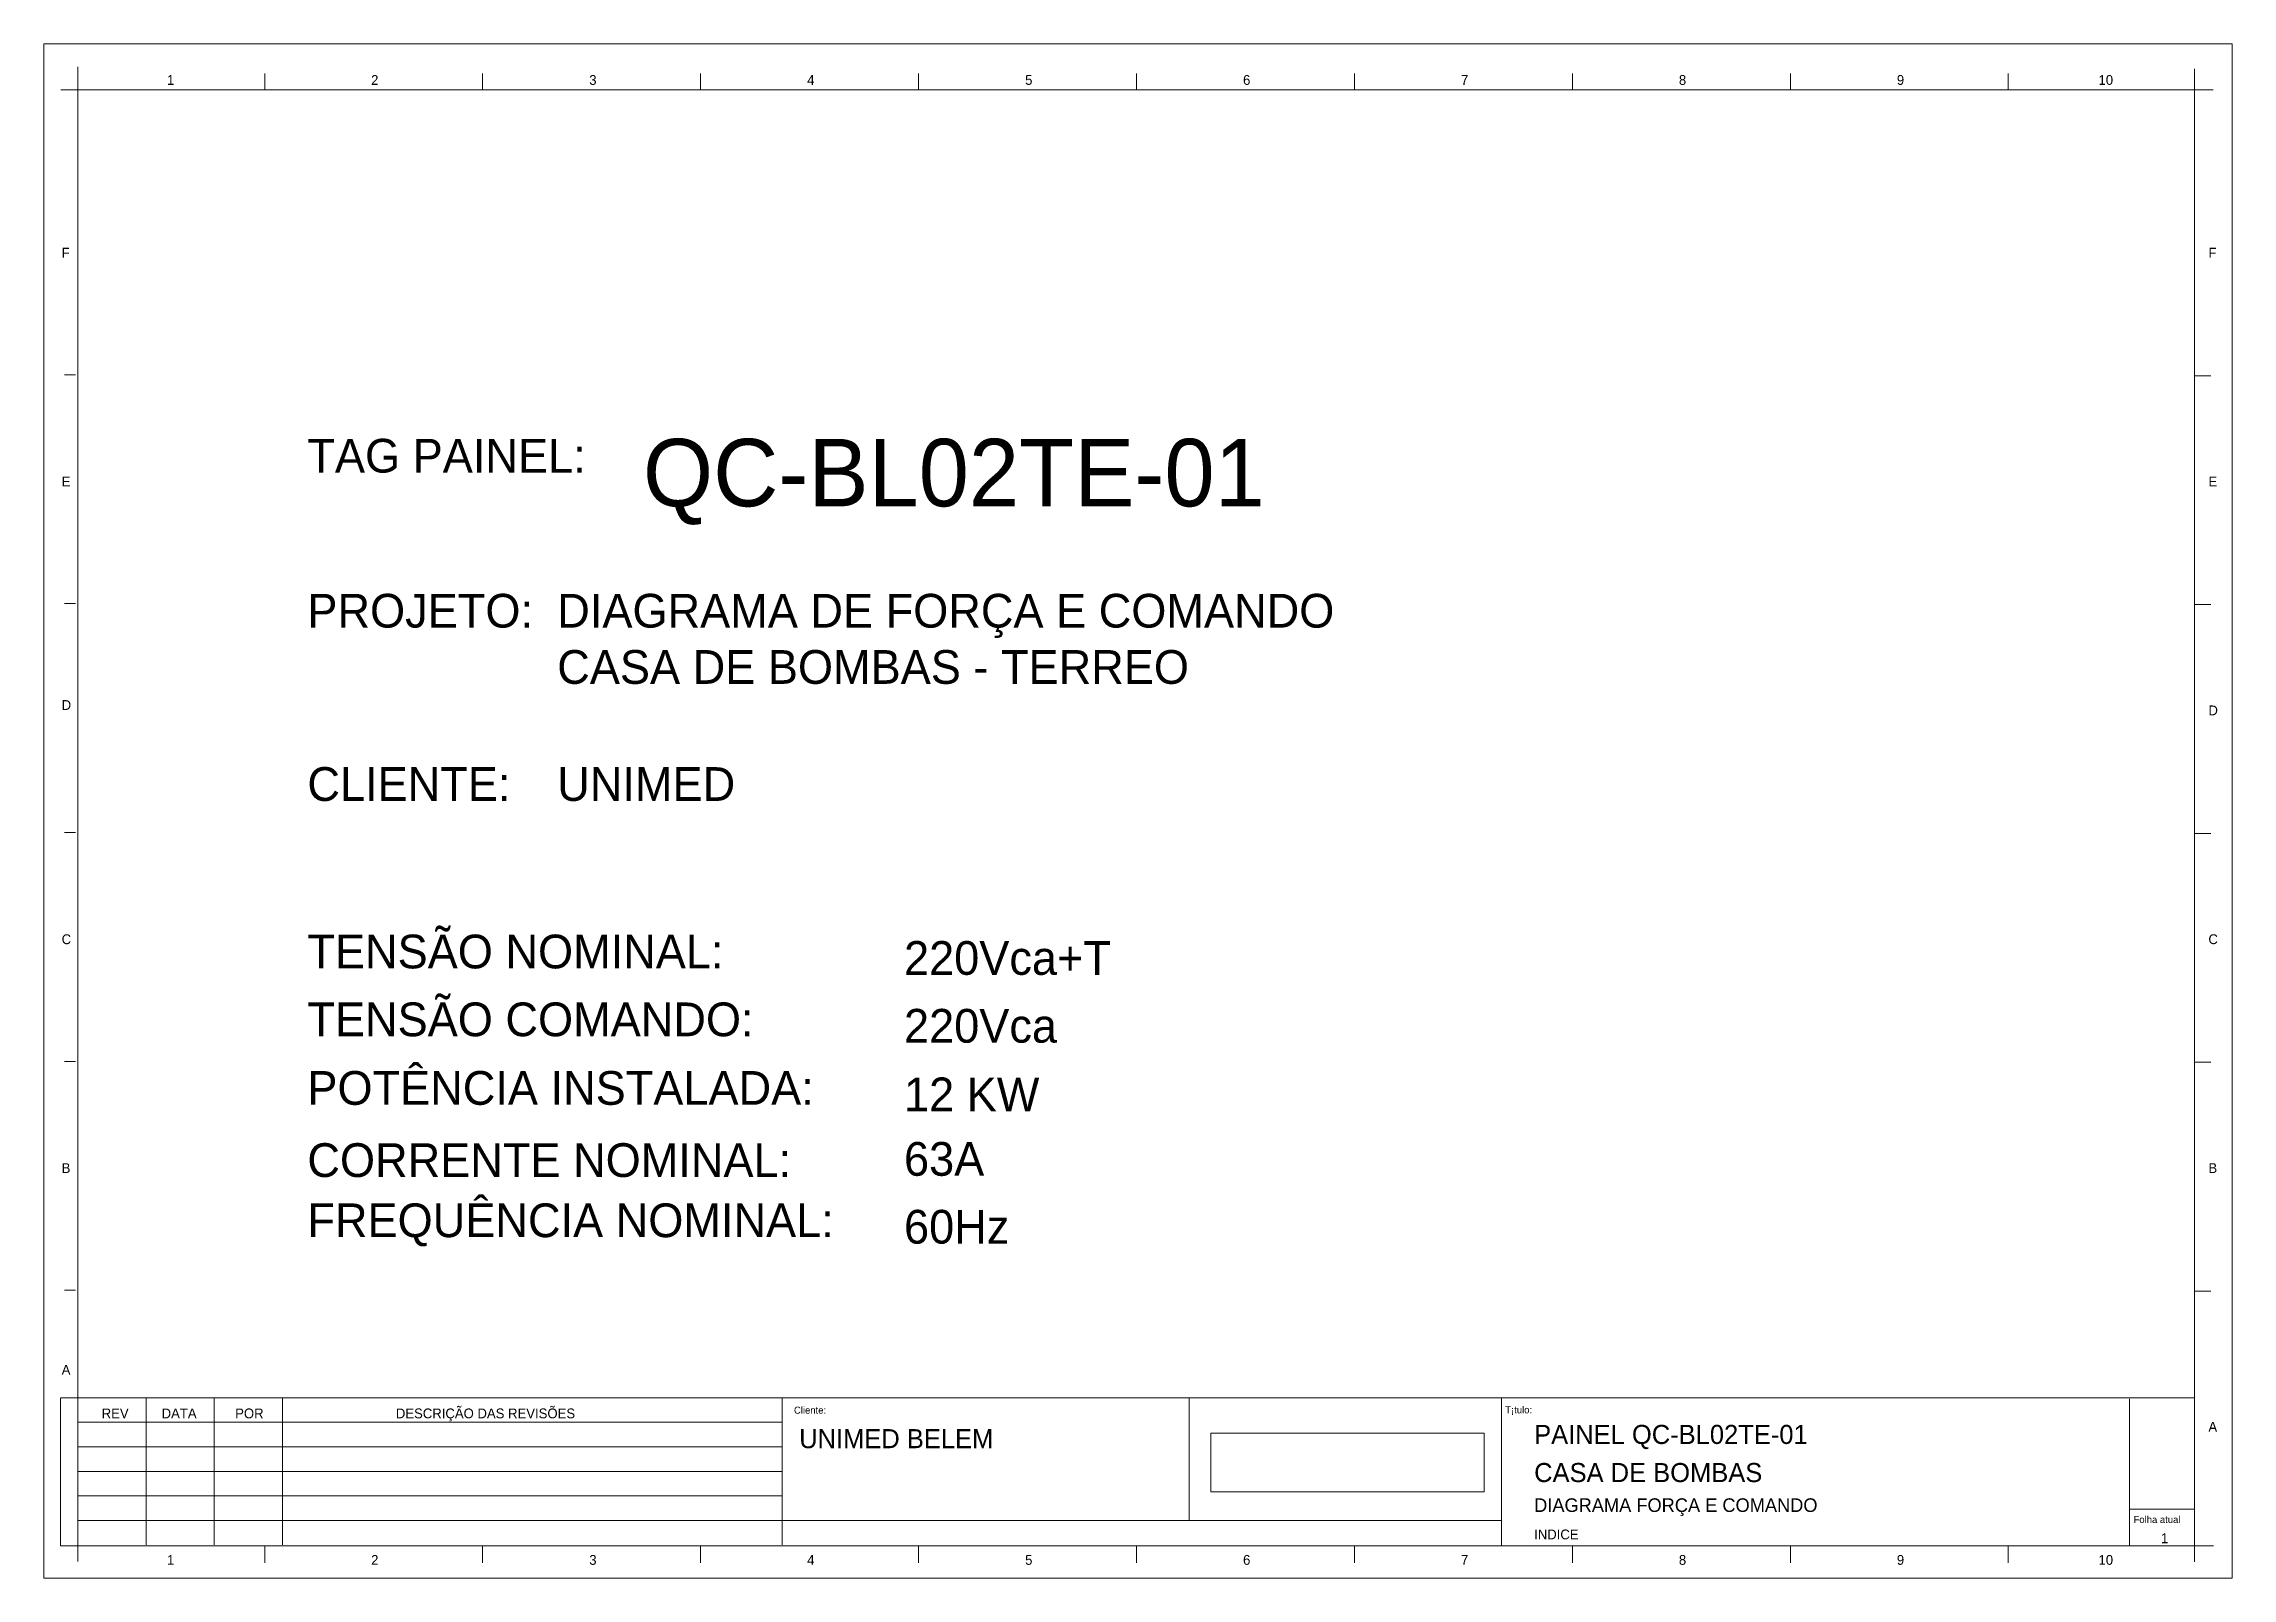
# Paper-space layout '01' of a CAD drawing. Header units: inches. Extents: x -5.8 to 5.6, y -0.4 to 7.6.
# The model-space entities are those that its viewports show. They can reach past a viewport. Long polylines and large blocks are cut down to what shows.
import ezdxf
from ezdxf.enums import TextEntityAlignment as Align

# ---------------------------------------------------------------- set-up
doc = ezdxf.new("R2010")
doc.units = ezdxf.units.IN
doc.header["$MEASUREMENT"] = 0
doc.linetypes.add('ACAD_ISO03W100', pattern=[30, 12, -18])
doc.linetypes.add('EPLANLINE7', pattern=[0])
doc.layers.add('AUTOCONNECTING', color=1, linetype='Continuous', lineweight=13)
doc.layers.add('PLOT', color=3, linetype='Continuous', lineweight=18)
doc.styles.add('EPLFONT', font='')
doc.styles.get('EPLFONT').set_extended_font_data('EPL5_850')
picture_1 = doc.add_image_def('image2.png', size_in_pixel=(494, 106))

msp = doc.modelspace()

# ---------------------------------------------------------------- texts
at = {"layer": 'AUTOCONNECTING', "color": 2, "lineweight": 13, "attachment_point": 1, "style": 'EPLFONT'}
for s, width, insert, char_height in [('TAG PAINEL:', 48.21292, (45.509, 215.053), 5), ('QC-BL02TE-01', 151.6067, (95.243, 215.053), 10), ('PROJETO:', 31.92295, (45.509, 192.083), 5), ('DIAGRAMA DE FORÇA E COMANDO\\PCASA DE BOMBAS - TERREO', 151.6067, (82.539, 192.083), 5), ('CLIENTE:', 31.92295, (45.509, 166.401), 5), ('UNIMED', 151.6067, (82.539, 166.401), 5), ('TENSÃO NOMINAL:', 68.37558, (45.509, 141.579), 5), ('220Vca+T', 117.34481, (133.928, 140.623), 5), ('TENSÃO COMANDO:', 73.13617, (45.509, 131.525), 5), ('220Vca', 117.34481, (133.928, 130.569), 5), ('POTÊNCIA INSTALADA:', 84.51569, (45.509, 121.362), 5), ('12 KW', 117.34481, (133.928, 120.407), 5), ('CORRENTE NOMINAL:', 81.63793, (45.509, 110.667), 5), ('63A', 117.34481, (133.928, 110.845), 5), ('FREQUÊNCIA NOMINAL:', 87.24729, (45.509, 101.747), 5), ('60Hz', 117.34481, (133.928, 100.791), 5)]:
    msp.add_mtext_dynamic_manual_height_columns(s, width=width, gutter_width=1, heights=[0], dxfattribs=dict(at, insert=insert, char_height=char_height))

psp = doc.layouts.new('01')

# ---------------------------------------------------------------- linework, layer by layer
at = {"layer": 'AUTOCONNECTING', "color": 18, "linetype": 'ACAD_ISO03W100', "lineweight": 13, "true_color": 0x000000}
psp.add_line((0.19, -0.072), (0.19, 0.568), dxfattribs=at)
at = {"layer": 'AUTOCONNECTING', "color": 18, "lineweight": 13, "true_color": 0x000000}
psp.add_line((0.19, -0.072), (1.822, -0.072), dxfattribs=at)
at = {"layer": 'AUTOCONNECTING', "color": 18, "true_color": 0x000000}
psp.add_line((5.441, -0.374), (5.637, -0.374), dxfattribs=at)
psp.add_lwpolyline([(5.637, -0.374), (-5.79, -0.374), (-5.79, 7.639), (5.637, 7.639)], close=True, dxfattribs=at)
at = {"layer": 'AUTOCONNECTING', "color": 18, "lineweight": 13, "true_color": 0x000000}
psp.add_lwpolyline([(-5.613, 7.398), (5.441, 7.398), (5.441, 0.568), (-5.613, 0.568)], close=True, dxfattribs=at)
at = {"layer": 'PLOT', "color": 18, "linetype": 'EPLANLINE7', "lineweight": 13, "true_color": 0x000000}
for p, q in [((-5.613, 7.518), (-5.613, -0.287)), ((-4.637, 7.399), (-4.637, 7.484)), ((-3.499, 7.399), (-3.499, 7.484)), ((-2.361, 7.399), (-2.361, 7.484)), ((-1.223, 7.399), (-1.223, 7.484)), ((-0.084, 7.399), (-0.084, 7.484)), ((1.054, 7.399), (1.054, 7.484)), ((2.192, 7.399), (2.192, 7.484)), ((3.33, 7.399), (3.33, 7.484)), ((4.468, 7.399), (4.468, 7.484)), ((5.441, 7.507), (5.441, -0.289)), ((-5.702, 7.398), (5.537, 7.398)), ((-5.625, 5.91), (-5.682, 5.91)), ((5.441, 5.905), (5.526, 5.905)), ((-5.625, 4.715), (-5.682, 4.715)), ((5.441, 4.71), (5.526, 4.71)), ((-5.625, 3.52), (-5.682, 3.52)), ((5.441, 3.515), (5.526, 3.515)), ((-5.625, 2.325), (-5.682, 2.325)), ((5.441, 2.32), (5.526, 2.32)), ((-5.625, 1.13), (-5.682, 1.13)), ((5.441, 1.125), (5.526, 1.125)), ((-5.704, -0.205), (-5.704, 0.566)), ((-5.703, 0.568), (5.442, 0.568)), ((-5.256, 0.568), (-5.256, -0.2)), ((-4.9, 0.568), (-4.9, -0.2)), ((-4.544, 0.568), (-4.544, -0.2)), ((-1.934, 0.568), (-1.934, -0.2)), ((-1.934, 0.568), (-1.934, -0.2)), ((1.822, 0.568), (1.822, -0.203)), ((5.1, 0.563), (5.1, -0.205)), ((-1.934, 0.44), (-5.611, 0.44)), ((-1.934, 0.312), (-5.611, 0.312)), ((-1.934, 0.184), (-5.611, 0.184)), ((-1.934, 0.056), (-5.611, 0.056)), ((1.822, -0.072), (-5.611, -0.072)), ((5.1, -0.013), (5.441, -0.013)), ((-5.704, -0.205), (5.539, -0.205)), ((-4.637, -0.294), (-4.637, -0.209)), ((-3.499, -0.294), (-3.499, -0.209)), ((-2.361, -0.294), (-2.361, -0.209)), ((-1.223, -0.294), (-1.223, -0.209)), ((-0.084, -0.294), (-0.084, -0.209)), ((1.054, -0.294), (1.054, -0.209)), ((2.192, -0.294), (2.192, -0.209)), ((3.33, -0.294), (3.33, -0.209)), ((4.468, -0.294), (4.468, -0.209))]:
    psp.add_line(p, q, dxfattribs=at)

# ---------------------------------------------------------------- texts
at = {"layer": 'PLOT', "color": 18, "true_color": 0x000000, "style": 'EPLFONT'}
for s, height, p in [('1 ', 0.0512, (-5.147, 7.424)), ('2 ', 0.0512, (-4.081, 7.424)), ('3 ', 0.0512, (-2.942, 7.424)), ('4 ', 0.0512, (-1.804, 7.424)), ('5 ', 0.0512, (-0.666, 7.424)), ('6 ', 0.0512, (0.472, 7.424)), ('7 ', 0.0512, (1.61, 7.424)), ('8 ', 0.0512, (2.748, 7.424)), ('9 ', 0.0512, (3.886, 7.424)), ('10 ', 0.0512, (4.939, 7.424)), ('F', 0.0512, (-5.697, 6.522)), ('F', 0.0512, (5.513, 6.522)), ('E', 0.0512, (-5.697, 5.327)), ('E', 0.0512, (5.513, 5.327)), ('D', 0.0512, (-5.697, 4.16)), ('D', 0.0512, (5.513, 4.132)), ('C', 0.0512, (-5.697, 2.937)), ('C', 0.0512, (5.513, 2.937)), ('B', 0.0512, (-5.697, 1.742)), ('B', 0.0512, (5.513, 1.742)), ('A', 0.0512, (-5.697, 0.689)), ('REV', 0.0512, (-5.488, 0.461)), ('DATA', 0.0512, (-5.175, 0.461)), ('POR', 0.0512, (-4.791, 0.461)), ('DESCRIÇÃO DAS REVISÕES', 0.05121, (-3.952, 0.461)), ('Cliente:', 0.037, (-1.873, 0.485)), ('T¡tulo:', 0.037, (1.841, 0.487)), ('PAINEL QC-BL02TE-01', 0.09958, (1.992, 0.327)), ('A', 0.0512, (5.513, 0.391)), ('CASA DE BOMBAS', 0.09958, (1.992, 0.128)), ('DIAGRAMA FORÇA E COMANDO', 0.07113, (1.992, -0.028)), ('Folha atual', 0.03699, (5.122, -0.086)), ('INDICE', 0.0512, (1.992, -0.171)), ('1', 0.0512, (5.265, -0.191)), ('1 ', 0.0512, (-5.147, -0.304)), ('2 ', 0.0512, (-4.081, -0.304)), ('3 ', 0.0512, (-2.942, -0.304)), ('4 ', 0.0512, (-1.804, -0.304)), ('5 ', 0.0512, (-0.666, -0.304)), ('6 ', 0.0512, (0.472, -0.304)), ('7 ', 0.0512, (1.61, -0.304)), ('8 ', 0.0512, (2.748, -0.304)), ('9 ', 0.0512, (3.886, -0.304)), ('10 ', 0.0512, (4.939, -0.304))]:
    psp.add_text(s, height=height, dxfattribs=at).set_placement(p)
psp.add_text('UNIMED BELEM', height=0.09958, dxfattribs=at).set_placement((-1.339, 0.305), align=Align.CENTER)

# ---------------------------------------------------------------- pictures from other files: only their frames are drawn
at = {"layer": 'AUTOCONNECTING', "color": 18, "linetype": 'ACAD_ISO03W100', "lineweight": 13, "true_color": 0x000000}
image = psp.add_image(picture_1, insert=(0.304, 0.077), size_in_units=(1.427, 0.306), dxfattribs=at)
image.dxf.flags = 7

# ---------------------------------------------------------------- viewports
at = {"layer": 'AUTOCONNECTING', "color": 0, "linetype": 'ACAD_ISO03W100', "lineweight": 13}
psp.add_viewport(center=(-0.086, 3.983), size=(11.054, 6.82974), view_center_point=(168.339, 169.858), view_height=193.83089, dxfattribs=at)

doc.saveas('drawing.dxf')
